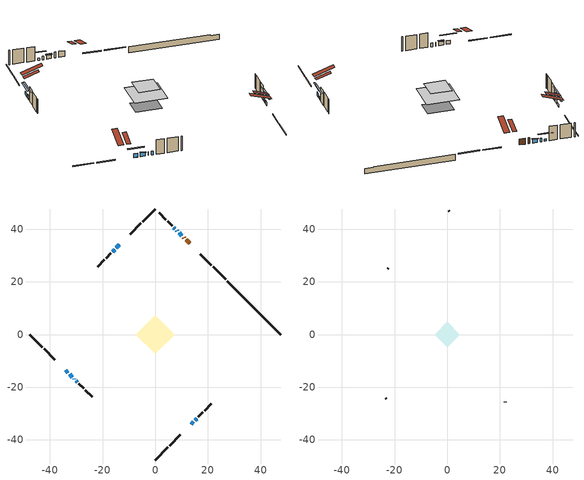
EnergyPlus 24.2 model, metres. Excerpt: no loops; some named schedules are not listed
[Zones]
conditioned space
 floor adiabatic (AdiabaticFloorConstruction): -7.4,0 0,7.4 7.4,0 0,-7.4 z2.74
 floor foundation (Slab1 construction): -5.07,0.87 -0.87,5.07 5.07,-0.87 0.87,-5.07 z-1.65
 wall outside (RimJoist1 construction): 0,-47.65 4.77,-42.88 / -47.65,0 -42.88,-4.77 / 0,47.65 -4.77,42.88 / 26.74,20.92 21.96,25.69 z0.3:0.6
 wall outside (RimJoist2 construction): 5.43,-42.22 9.58,-38.07 / -42.22,-5.43 -38.07,-9.58 / -5.43,42.22 -9.58,38.07 / 21.31,26.35 17.15,30.5 z0.3:0.6
 wall outside (AdiabaticWallConstruction 1): 13.07,34.58 11.73,35.92 / 11.07,36.58 10.78,36.87 z0.3:2.33
 wall outside (AdiabaticWallConstruction): 10.13,37.53 9.07,38.59 / -33.99,-13.67 -33.14,-14.51 / -32.48,-15.17 -31.42,-16.23 z0.3:1.54; 13.67,-33.99 14.51,-33.14 / -15.4,32.25 -16.23,31.42 z0.3:1.57; 15.17,-32.48 15.71,-31.94 z0.3:1.22; 8.41,39.24 8.13,39.52 / -30.77,-16.89 -30.72,-16.94 / -30.06,-17.59 -29.62,-18.04 z0.3:1.52; 7.48,40.17 7.06,40.59 z0.3:1.01; -13.67,33.99 -14.75,32.91 z0.3:1.27
 wall outside (Wall1 construction): 16.37,-31.29 18.12,-29.53 / -28.96,-18.69 -27.2,-20.45 / -16.88,30.77 -18.64,29.01 / 6.41,41.25 4.65,43 z0.3:5.18
 wall outside (Wall2 construction): 18.78,-28.88 21.32,-26.34 / -26.55,-21.11 -24.01,-23.64 / -19.3,28.36 -21.83,25.82 / 4,43.66 1.46,46.2 z0.3:5.18
 wall foundation (FoundationWall1 construction): 27.39,20.26,-1.65 27.39,20.26,0.3 45.63,2.03,0.3 45.63,2.03,0.01 47.65,0,0.01 47.65,0,-1.65
 window (WindowConstruction): 10.13,37.53 9.07,38.59 z0.3:1.54
 window (WindowConstruction 5): 13.67,-33.99 14.51,-33.14 z0.3:1.57
 window (WindowConstruction 6): 15.17,-32.48 15.71,-31.94 z0.3:1.21
 window (WindowConstruction 7): -33.99,-13.67 -33.14,-14.51 z0.3:1.54
 window (WindowConstruction 1): -32.48,-15.17 -31.42,-16.23 z0.3:1.54
 window (WindowConstruction 8): 8.41,39.24 8.13,39.52 z0.3:1.52
 window (WindowConstruction 9): -30.77,-16.89 -30.72,-16.94 z0.3:1.52
 window (WindowConstruction 10): -30.06,-17.59 -29.62,-18.04 z0.3:1.52
 window (WindowConstruction 2): 7.48,40.18 7.06,40.59 z0.3:1.01
 window (WindowConstruction 3): -13.67,33.99 -14.75,32.91 z0.3:1.27
 window (WindowConstruction 4): -15.4,32.25 -16.23,31.43 z0.3:1.57
 door (Door): 13.07,34.58 11.73,35.92 z0.3:2.33
 door (Door 1): 11.07,36.58 10.78,36.87 z0.3:2.33
 ceiling adiabatic (AdiabaticFloorConstruction): 0,-7.4 7.4,0 0,7.4 -7.4,0 z2.74
 roof outside (Roof2 construction): 13.01,-34.64,5.18 9.63,-31.26,6.77 8.74,-32.15,6.77 12.12,-35.53,5.18; -34.64,-13.01,5.18 -31.26,-9.63,6.77 -32.15,-8.74,6.77 -35.53,-12.12,5.18; -13.01,34.64,5.18 -9.63,31.26,6.77 -8.74,32.15,6.77 -12.12,35.53,5.18; 13.73,33.93,5.18 10.35,30.55,6.77 11.24,29.66,6.77 14.62,33.04,5.18
attic - vented
 floor to conditioned space (Floor1 construction Reversed): -4.77,0 0,4.77 4.77,0 0,-4.77 z5.18
 wall outside (Wall3 construction): 21.97,-25.68 22.12,-25.54 / -23.35,-24.3 -23.21,-24.44 / -22.49,25.16 -22.64,25.02 / 0.8,46.85 0.66,47 z0.3:5.18
 roof outside (Roof1 construction): 11.46,-36.19,5.18 6.82,-31.54,7.37 5.59,-32.77,7.37 10.24,-37.41,5.18; -36.19,-11.46,5.18 -31.54,-6.82,7.37 -32.77,-5.59,7.37 -37.41,-10.24,5.18; -11.46,36.19,5.18 -6.82,31.54,7.37 -5.59,32.77,7.37 -10.24,37.41,5.18; 15.27,32.38,5.18 10.63,27.73,7.37 11.85,26.51,7.37 16.5,31.16,5.18
shading: 8.92,38.73 10.27,37.38 10.56,37.67 9.22,39.02 z1.74; 15.97,-31.68 12.21,-35.44 12.5,-35.73 16.26,-31.97 z3.63; 17.65,-30.01 13.23,-34.42 13.52,-34.71 17.94,-30.3 z3.95; -31.68,-15.97 -35.44,-12.21 -35.73,-12.5 -31.97,-16.26 z3.6; -31.28,-16.37 -32.63,-15.03 -32.92,-15.32 -31.57,-16.66 z1.74; 5.61,42.05 8.93,38.72 9.23,39.01 5.9,42.34 z3.07; -16.2,31.45 -12.21,35.44 -12.5,35.73 -16.49,31.74 z3.33; -18.17,29.49 -13.46,34.19 -13.76,34.48 -18.46,29.78 z4.31
[Building]
Building 1: Terrain=Suburbs
[Site:Location]
Quebec Intl AP_QC: Latitude {deg}=46.8; Longitude {deg}=-71.38; Time Zone {hr}=-5; Elevation {m}=74; Keep Site Location Information=Yes
[Site:GroundTemperature:Shallow]
0.0108218, -2.24938, -2.43038, -1.3578, 2.94801, 7.23376, 10.9493, 13.303, 13.5029, 11.5886, 7.96783, 3.81355
[Site:WaterMainsTemperature]
Calculation Method=Schedule; Temperature Schedule=mains temperature schedule
[Material] Roughness=Rough; Thermal Absorptance=0.9
Name | Thickness {m} | Conductivity {W/m-K} | Density {kg/m3} | Specific Heat {J/kg-K} | Solar Absorptance | Visible Absorptance
asphalt or fiberglass shingles | 0.00635 | 0.162714 | 1121.4 | 1465.45 | 0.4 | 0.4
ceiling loosefill ins | 0.0846667 | 0.0480833 | 16.02 | 1046.75 | 0.7 | 0.7
ceiling stud and cavity | 0.1397 | 0.293839 | 65.682 | 1177.47 | 0.7 | 0.7
concrete 4.0 in. | 0.1016 | 1.803125 | 2242.8 | 837.4 | 0.7 | 0.7
concrete 8.0 in. | 0.2032 | 1.803125 | 2242.8 | 837.4 | 0.7 | 0.7
door material | 0.04445 | 0.188738 | 512.64 | 1214.23 | 0.7 | 0.7
door material 1 | 0.04445 | 0.20624 | 512.64 | 1214.23 | 0.7 | 0.7
floor covering | 0.0127 | 0.0433444 | 54.468 | 1339.84 | 0.6 | 0.6
floor rigid ins; wall rigid ins | 0.512978 | 0.029427 | 32.04 | 1214.23 | 0.7 | 0.7
floor stud and cavity | 0.1397 | 1.75129 | 37.0049 | 1207.88 | 0.7 | 0.7
furniture material conditioned space 1 | 0.1524 | 0.115458 | 640.8 | 1214.23 | 0.6 | 0.6
gypsum board | 0.0127 | 0.160291 | 801 | 837.4 | 0.6 | 0.6
osb sheathing 0.5 in. | 0.0127 | 0.115458 | 512.64 | 1214.23 | 0.7 | 0.7
osb sheathing 0.75 in. | 0.01905 | 0.115458 | 512.64 | 1214.23 | 0.7 | 0.7
osb sheathing 2.0 in. | 0.0508 | 0.115458 | 512.64 | 1214.23 | 0.7 | 0.7
rim joist rigid ins; roof rigid ins | 0.051816 | 0.029427 | 32.04 | 1214.23 | 0.7 | 0.7
rim joist stud and cavity | 0.0508 | 0.0293615 | 125.044 | 1163.47 | 0.6 | 0.6
rim joist stud and cavity 1 | 0.0508 | 0.0570632 | 125.044 | 1163.47 | 0.6 | 0.6
roof stud and cavity | 0.2032 | 1.09091 | 78.34581 | 1123.46 | 0.7 | 0.7
wall stud and cavity | 0.1397 | 0.0794177 | 139.0536 | 1170.24 | 0.7 | 0.7
wall stud and cavity 1 | 0.1397 | 0.0774788 | 139.0536 | 1170.24 | 0.7 | 0.7
wall stud and cavity 2 | 0.0889 | 6.1454 | 50.32683 | 1063.81 | 0.6 | 0.6
wall stud and cavity 3 | 0.0889 | 0.380278 | 52.3479 | 1209.89 | 0.7 | 0.7
wall stud and cavity 4 | 0.0889 | 0.391764 | 83.0341 | 1211.67 | 0.7 | 0.7
wood siding | 0.0254 | 0.102417 | 544.68 | 1172.36 | 0.4 | 0.4
wood siding 1 | 0.00254 | 0.102417 | 544.68 | 1172.36 | 0.4 | 0.4
wood siding 2; wood siding 3; wood siding 4 | 0.0254 | 0.102417 | 544.68 | 1172.36 | 0.7 | 0.7
[WindowMaterial:SimpleGlazingSystem]
Name | U-Factor {W/m2-K} | Solar Heat Gain Coefficient
WindowMaterial | 2.92474 | 0.62
WindowMaterial 1 | 3.00991 | 0.48
WindowMaterial 2 | 2.9395 | 0.6
WindowMaterial 3 | 2.93496 | 0.6
WindowMaterial 4 | 2.93382 | 0.6
WindowMaterial 5 | 2.97868 | 0.53
WindowMaterial 6 | 4.56171 | 0.5
WindowMaterial 7 | 3.8758 | 0.36
WindowMaterial 8 | 4.52707 | 0.54
[Construction]
AdiabaticFloorConstruction: floor stud and cavity, floor rigid ins, osb sheathing 0.75 in., floor covering
AdiabaticWallConstruction: wood siding 3, wall rigid ins, wall stud and cavity 3, gypsum board
AdiabaticWallConstruction 1: wood siding 4, wall rigid ins, wall stud and cavity 3, gypsum board
Door: door material
Door 1: door material 1
Floor1 construction Reversed: gypsum board, ceiling stud and cavity, ceiling loosefill ins
FoundationWall1 construction: concrete 8.0 in.
furniture construction conditioned space 1: furniture material conditioned space 1
PartitionWallConstruction: gypsum board, wall stud and cavity 4, gypsum board
RimJoist1 construction: wood siding 2, osb sheathing 2.0 in., rim joist stud and cavity
RimJoist2 construction: wood siding 2, rim joist rigid ins, osb sheathing 2.0 in., rim joist stud and cavity 1
Roof1 construction: asphalt or fiberglass shingles
Roof2 construction: asphalt or fiberglass shingles, roof rigid ins, osb sheathing 0.75 in., roof stud and cavity, gypsum board
Slab1 construction: concrete 4.0 in.
Wall1 construction: wood siding, osb sheathing 0.5 in., wall stud and cavity, gypsum board
Wall2 construction: wood siding, osb sheathing 0.5 in., wall stud and cavity 1, gypsum board
Wall3 construction: wood siding 1, wall stud and cavity 2
WindowConstruction; WindowConstruction 1: WindowMaterial
WindowConstruction 10: WindowMaterial 8
WindowConstruction 2: WindowMaterial 1
WindowConstruction 3: WindowMaterial 2
WindowConstruction 4; WindowConstruction 7: WindowMaterial 3
WindowConstruction 5: WindowMaterial 4
WindowConstruction 6: WindowMaterial 5
WindowConstruction 8: WindowMaterial 6
WindowConstruction 9: WindowMaterial 7
[Zone] Multiplier=1; Part of Total Floor Area=Yes
Name | Volume {m3}
attic - vented | 16.1865
conditioned space | 371.3
[Space]
Name | Zone | Volume {m3}
attic - vented 1 | attic - vented | 16.1865
conditioned space 1 | conditioned space | 371.3
[ZoneInfiltration:EffectiveLeakageArea]
infil attic - vented 1: Zone or Space=attic - vented 1; Schedule=Always On Discrete; Effective Air Leakage Area {cm2}=1680.74; Stack Coefficient=0.000491446; Wind Coefficient=1.49781e-05
[ZoneMixing]
whole house fan mix: Zone or Space=attic - vented; Schedule=Always On Continuous; Design Flow Rate Calculation Method=Flow/Zone; Design Flow Rate {m3/s}=0; Source Zone or Space=conditioned space
[SurfaceProperty:ExposedFoundationPerimeter]
Slab1: Exposed Perimeter Calculation Method=TotalExposedPerimeter; Total Exposed Perimeter {m}=28.652
[InternalMass] Zone or ZoneList=conditioned space; Space or SpaceList=conditioned space 1
Name | Construction | Surface Area {m2}
furniture mass conditioned space 1 | furniture construction conditioned space 1 | 63.6799
partition wall mass | PartitionWallConstruction | 159.2
[Lights]
interior lighting: Zone or ZoneList or Space or SpaceList=conditioned space 1; Schedule=interior lighting schedule; Design Level Calculation Method=LightingLevel; Lighting Level {W}=343.2; Return Air Fraction=0; Fraction Radiant=0.6; Fraction Visible=0.2; Fraction Replaceable=1
[People]
occupants: Zone or ZoneList or Space or SpaceList=conditioned space 1; Number of People Schedule=occupants schedule; Number of People Calculation Method=People; Number of People=3; Fraction Radiant=0.314171; Sensible Heat Fraction=0.56303; Activity Level Schedule=occupants activity schedule; Carbon Dioxide Generation Rate {m3/s-W}=0; Enable ASHRAE 55 Comfort Warnings=No; Mean Radiant Temperature Calculation Type=EnclosureAveraged
[ElectricEquipment] Zone or ZoneList or Space or SpaceList=conditioned space 1; Design Level Calculation Method=EquipmentLevel
Name | Schedule | Design Level {W} | Fraction Latent | Fraction Radiant | Fraction Lost
clothes dryer | clothes dryer schedule | 140.772 | 0.015 | 0.081 | 0.85
clothes washer | clothes washer schedule | 32.1985 | 0.03 | 0.162 | 0.7
cooking range | cooking range schedule | 215.147 | 0.08 | 0.432 | 0.2
dishwasher | dishwasher schedule | 66.8632 | 0.3 | 0.18 | 0.4
fridge | fridge schedule | 72.9452 | 0 | 0.6 | 0
mech vent bath fan 0 | mech vent bath fan 0 schedule | 50.2 | 0 | 0 | 1
mech vent house fan | mech vent house fan schedule | 0 | 0 | 0 | 1
mech vent house fan cfis | mech vent house fan cfis schedule | 0 | 0 | 0 | 0
mech vent range fan 0 | mech vent range fan 0 schedule | 57 | 0 | 0 | 1
misc plug loads | misc plug loads schedule | 494.7 | 0.045 | 0.513 | 0.1
whole house fan | Always On Discrete | 0 | 0 | 0 | 1
[OtherEquipment] Zone or ZoneList or Space or SpaceList=conditioned space 1; Design Level Calculation Method=EquipmentLevel
Name | Fuel Type | Schedule | Design Level {W} | Fraction Latent | Fraction Radiant | Fraction Lost
clothes dryer 1 | Electricity | clothes dryer schedule | 0 | 0.015 | 0.081 | 0.85
cooking range 1 | Electricity | cooking range schedule | 0 | 0.08 | 0.432 | 0.2
general water use latent | None | general water use schedule | 62.594 | 1 | 0 | 0
general water use sensible | None | general water use schedule | -61.6891 | 0 | 0.6 | 0
mech vent house fan latent load | None | Always On Discrete | 0 | 1 | 0 | 0
mech vent house fan sensible load | None | Always On Discrete | 0 | 0 | 0 | 0
water heater energy adjustment1 | Electricity | Always On Discrete | 0.01 | 0 | 0 | 1
[ZoneInfiltration:DesignFlowRate] Zone or ZoneList or Space or SpaceList=conditioned space 1; Schedule=Always On Discrete; Design Flow Rate Calculation Method=Flow/Zone; Design Flow Rate {m3/s}=0
infil flow; natural vent flow; whole house fan flow
[Foundation:Kiva]
Foundation Kiva 1: Initial Indoor Air Temperature {C}=18; Wall Height Above Grade {m}=0.299984; Wall Depth Below Slab {m}=0.2032
[Foundation:Kiva:Settings]
Soil Conductivity {W/m-K}=0.849921; Soil Density {kg/m3}=1842.3; Soil Specific Heat {J/kg-K}=418.7; Ground Solar Absorptivity=0.9; Ground Thermal Absorptivity=0.9; Ground Surface Roughness {m}=0.03; Far-Field Width {m}=40; Deep-Ground Boundary Condition=ZeroFlux; Deep-Ground Depth {m}=40; Minimum Cell Dimension {m}=0.2; Maximum Cell Growth Coefficient=3; Simulation Timestep=Timestep
[Exterior:Lights]
exterior lighting: Schedule=exterior lighting schedule; Design Level {W}=75.6
[Schedule:Constant]
Name | Hourly Value
Always On Continuous; mech vent house fan schedule; mech vent house fan cfis schedule; Always On Discrete | 1
occupants activity schedule | 117.228
fridge schedule | 0
[Schedule:Week:Daily]
interior lighting schedule Week Rule - Jan1-Jan27: interior lighting schedule day, interior lighting schedule day, interior lighting schedule day, interior lighting schedule day, interior lighting schedule day, interior lighting schedule day, interior lighting schedule day, interior lighting schedule default day, interior lighting schedule default day, interior lighting schedule default day, interior lighting schedule default day, interior lighting schedule default day
interior lighting schedule Week Rule - Jan28-Feb3: interior lighting schedule day, interior lighting schedule day, interior lighting schedule day, interior lighting schedule day, interior lighting schedule day 1, interior lighting schedule day 1, interior lighting schedule day 1, interior lighting schedule default day, interior lighting schedule default day, interior lighting schedule default day, interior lighting schedule default day, interior lighting schedule default day
interior lighting schedule Week Rule - Feb4-Feb24: interior lighting schedule day 1, interior lighting schedule day 1, interior lighting schedule day 1, interior lighting schedule day 1, interior lighting schedule day 1, interior lighting schedule day 1, interior lighting schedule day 1, interior lighting schedule default day, interior lighting schedule default day, interior lighting schedule default day, interior lighting schedule default day, interior lighting schedule default day
interior lighting schedule Week Rule - Feb25-Mar3: interior lighting schedule day 1, interior lighting schedule day 1, interior lighting schedule day 1, interior lighting schedule day 1, interior lighting schedule day 2, interior lighting schedule day 2, interior lighting schedule day 2, interior lighting schedule default day, interior lighting schedule default day, interior lighting schedule default day, interior lighting schedule default day, interior lighting schedule default day
interior lighting schedule Week Rule - Mar4-Mar31: interior lighting schedule day 2, interior lighting schedule day 2, interior lighting schedule day 2, interior lighting schedule day 2, interior lighting schedule day 2, interior lighting schedule day 2, interior lighting schedule day 2, interior lighting schedule default day, interior lighting schedule default day, interior lighting schedule default day, interior lighting schedule default day, interior lighting schedule default day
interior lighting schedule Week Rule - Apr1-Apr28: interior lighting schedule day 3, interior lighting schedule day 3, interior lighting schedule day 3, interior lighting schedule day 3, interior lighting schedule day 3, interior lighting schedule day 3, interior lighting schedule day 3, interior lighting schedule default day, interior lighting schedule default day, interior lighting schedule default day, interior lighting schedule default day, interior lighting schedule default day
interior lighting schedule Week Rule - Apr29-May5: interior lighting schedule day 3, interior lighting schedule day 3, interior lighting schedule day 4, interior lighting schedule day 4, interior lighting schedule day 4, interior lighting schedule day 4, interior lighting schedule day 4, interior lighting schedule default day, interior lighting schedule default day, interior lighting schedule default day, interior lighting schedule default day, interior lighting schedule default day
interior lighting schedule Week Rule - May6-May26: interior lighting schedule day 4, interior lighting schedule day 4, interior lighting schedule day 4, interior lighting schedule day 4, interior lighting schedule day 4, interior lighting schedule day 4, interior lighting schedule day 4, interior lighting schedule default day, interior lighting schedule default day, interior lighting schedule default day, interior lighting schedule default day, interior lighting schedule default day
interior lighting schedule Week Rule - May27-Jun2: interior lighting schedule day 4, interior lighting schedule day 4, interior lighting schedule day 4, interior lighting schedule day 4, interior lighting schedule day 4, interior lighting schedule day 5, interior lighting schedule day 5, interior lighting schedule default day, interior lighting schedule default day, interior lighting schedule default day, interior lighting schedule default day, interior lighting schedule default day
interior lighting schedule Week Rule - Jun3-Jun30: interior lighting schedule day 5, interior lighting schedule day 5, interior lighting schedule day 5, interior lighting schedule day 5, interior lighting schedule day 5, interior lighting schedule day 5, interior lighting schedule day 5, interior lighting schedule default day, interior lighting schedule default day, interior lighting schedule default day, interior lighting schedule default day, interior lighting schedule default day
interior lighting schedule Week Rule - Jul1-Jul28: interior lighting schedule day 6, interior lighting schedule day 6, interior lighting schedule day 6, interior lighting schedule day 6, interior lighting schedule day 6, interior lighting schedule day 6, interior lighting schedule day 6, interior lighting schedule default day, interior lighting schedule default day, interior lighting schedule default day, interior lighting schedule default day, interior lighting schedule default day
interior lighting schedule Week Rule - Jul29-Aug4: interior lighting schedule day 6, interior lighting schedule day 6, interior lighting schedule day 6, interior lighting schedule day 7, interior lighting schedule day 7, interior lighting schedule day 7, interior lighting schedule day 7, interior lighting schedule default day, interior lighting schedule default day, interior lighting schedule default day, interior lighting schedule default day, interior lighting schedule default day
interior lighting schedule Week Rule - Aug5-Aug25: interior lighting schedule day 7, interior lighting schedule day 7, interior lighting schedule day 7, interior lighting schedule day 7, interior lighting schedule day 7, interior lighting schedule day 7, interior lighting schedule day 7, interior lighting schedule default day, interior lighting schedule default day, interior lighting schedule default day, interior lighting schedule default day, interior lighting schedule default day
interior lighting schedule Week Rule - Aug26-Sep1: interior lighting schedule day 7, interior lighting schedule day 7, interior lighting schedule day 7, interior lighting schedule day 7, interior lighting schedule day 7, interior lighting schedule day 7, interior lighting schedule day 8, interior lighting schedule default day, interior lighting schedule default day, interior lighting schedule default day, interior lighting schedule default day, interior lighting schedule default day
interior lighting schedule Week Rule - Sep2-Sep29: interior lighting schedule day 8, interior lighting schedule day 8, interior lighting schedule day 8, interior lighting schedule day 8, interior lighting schedule day 8, interior lighting schedule day 8, interior lighting schedule day 8, interior lighting schedule default day, interior lighting schedule default day, interior lighting schedule default day, interior lighting schedule default day, interior lighting schedule default day
interior lighting schedule Week Rule - Sep30-Oct6: interior lighting schedule day 8, interior lighting schedule day 9, interior lighting schedule day 9, interior lighting schedule day 9, interior lighting schedule day 9, interior lighting schedule day 9, interior lighting schedule day 9, interior lighting schedule default day, interior lighting schedule default day, interior lighting schedule default day, interior lighting schedule default day, interior lighting schedule default day
interior lighting schedule Week Rule - Oct7-Oct27: interior lighting schedule day 9, interior lighting schedule day 9, interior lighting schedule day 9, interior lighting schedule day 9, interior lighting schedule day 9, interior lighting schedule day 9, interior lighting schedule day 9, interior lighting schedule default day, interior lighting schedule default day, interior lighting schedule default day, interior lighting schedule default day, interior lighting schedule default day
interior lighting schedule Week Rule - Oct28-Nov3: interior lighting schedule day 9, interior lighting schedule day 9, interior lighting schedule day 9, interior lighting schedule day 9, interior lighting schedule day 10, interior lighting schedule day 10, interior lighting schedule day 10, interior lighting schedule default day, interior lighting schedule default day, interior lighting schedule default day, interior lighting schedule default day, interior lighting schedule default day
interior lighting schedule Week Rule - Nov4-Nov24: interior lighting schedule day 10, interior lighting schedule day 10, interior lighting schedule day 10, interior lighting schedule day 10, interior lighting schedule day 10, interior lighting schedule day 10, interior lighting schedule day 10, interior lighting schedule default day, interior lighting schedule default day, interior lighting schedule default day, interior lighting schedule default day, interior lighting schedule default day
interior lighting schedule Week Rule - Nov25-Dec1: interior lighting schedule day 10, interior lighting schedule day 10, interior lighting schedule day 10, interior lighting schedule day 10, interior lighting schedule day 10, interior lighting schedule day 10, interior lighting schedule day 11, interior lighting schedule default day, interior lighting schedule default day, interior lighting schedule default day, interior lighting schedule default day, interior lighting schedule default day
interior lighting schedule Week Rule - Dec2-Dec31: interior lighting schedule day 11, interior lighting schedule day 11, interior lighting schedule day 11, interior lighting schedule day 11, interior lighting schedule day 11, interior lighting schedule day 11, interior lighting schedule day 11, interior lighting schedule default day, interior lighting schedule default day, interior lighting schedule default day, interior lighting schedule default day, interior lighting schedule default day
occupants schedule Week Rule - Jan1-Dec31: occupants schedule day, occupants schedule day, occupants schedule day, occupants schedule day, occupants schedule day, occupants schedule day, occupants schedule day, occupants schedule default day, occupants schedule default day, occupants schedule default day, occupants schedule default day, occupants schedule default day
clothes dryer schedule Week Rule - Jan1-Dec31: clothes dryer schedule day, clothes dryer schedule day, clothes dryer schedule day, clothes dryer schedule day, clothes dryer schedule day, clothes dryer schedule day, clothes dryer schedule day, clothes dryer schedule default day, clothes dryer schedule default day, clothes dryer schedule default day, clothes dryer schedule default day, clothes dryer schedule default day
clothes washer schedule Week Rule - Jan1-Dec31: clothes washer schedule day, clothes washer schedule day, clothes washer schedule day, clothes washer schedule day, clothes washer schedule day, clothes washer schedule day, clothes washer schedule day, clothes washer schedule default day, clothes washer schedule default day, clothes washer schedule default day, clothes washer schedule default day, clothes washer schedule default day
cooking range schedule Week Rule - Jan1-Dec31: cooking range schedule day, cooking range schedule day, cooking range schedule day, cooking range schedule day, cooking range schedule day, cooking range schedule day, cooking range schedule day, cooking range schedule default day, cooking range schedule default day, cooking range schedule default day, cooking range schedule default day, cooking range schedule default day
dishwasher schedule Week Rule - Jan1-Dec31: dishwasher schedule day, dishwasher schedule day, dishwasher schedule day, dishwasher schedule day, dishwasher schedule day, dishwasher schedule day, dishwasher schedule day, dishwasher schedule default day, dishwasher schedule default day, dishwasher schedule default day, dishwasher schedule default day, dishwasher schedule default day
mech vent bath fan 0 schedule Week Rule - Jan1-Dec31: mech vent bath fan 0 schedule day, mech vent bath fan 0 schedule day, mech vent bath fan 0 schedule day, mech vent bath fan 0 schedule day, mech vent bath fan 0 schedule day, mech vent bath fan 0 schedule day, mech vent bath fan 0 schedule day, mech vent bath fan 0 schedule default day, mech vent bath fan 0 schedule default day, mech vent bath fan 0 schedule default day, mech vent bath fan 0 schedule default day, mech vent bath fan 0 schedule default day
mech vent range fan 0 schedule Week Rule - Jan1-Dec31: mech vent range fan 0 schedule day, mech vent range fan 0 schedule day, mech vent range fan 0 schedule day, mech vent range fan 0 schedule day, mech vent range fan 0 schedule day, mech vent range fan 0 schedule day, mech vent range fan 0 schedule day, mech vent range fan 0 schedule default day, mech vent range fan 0 schedule default day, mech vent range fan 0 schedule default day, mech vent range fan 0 schedule default day, mech vent range fan 0 schedule default day
misc plug loads schedule Week Rule - Jan1-Dec31: misc plug loads schedule day, misc plug loads schedule day, misc plug loads schedule day, misc plug loads schedule day, misc plug loads schedule day, misc plug loads schedule day, misc plug loads schedule day, misc plug loads schedule default day, misc plug loads schedule default day, misc plug loads schedule default day, misc plug loads schedule default day, misc plug loads schedule default day
general water use schedule Week Rule - Jan1-Dec31: general water use schedule day, general water use schedule day, general water use schedule day, general water use schedule day, general water use schedule day, general water use schedule day, general water use schedule day, general water use schedule default day, general water use schedule default day, general water use schedule default day, general water use schedule default day, general water use schedule default day
exterior lighting schedule Week Rule - Jan1-Jan27: exterior lighting schedule day, exterior lighting schedule day, exterior lighting schedule day, exterior lighting schedule day, exterior lighting schedule day, exterior lighting schedule day, exterior lighting schedule day, exterior lighting schedule default day, exterior lighting schedule default day, exterior lighting schedule default day, exterior lighting schedule default day, exterior lighting schedule default day
exterior lighting schedule Week Rule - Jan28-Feb3: exterior lighting schedule day, exterior lighting schedule day, exterior lighting schedule day, exterior lighting schedule day, exterior lighting schedule day 1, exterior lighting schedule day 1, exterior lighting schedule day 1, exterior lighting schedule default day, exterior lighting schedule default day, exterior lighting schedule default day, exterior lighting schedule default day, exterior lighting schedule default day
exterior lighting schedule Week Rule - Feb4-Feb24: exterior lighting schedule day 1, exterior lighting schedule day 1, exterior lighting schedule day 1, exterior lighting schedule day 1, exterior lighting schedule day 1, exterior lighting schedule day 1, exterior lighting schedule day 1, exterior lighting schedule default day, exterior lighting schedule default day, exterior lighting schedule default day, exterior lighting schedule default day, exterior lighting schedule default day
exterior lighting schedule Week Rule - Feb25-Mar3: exterior lighting schedule day 1, exterior lighting schedule day 1, exterior lighting schedule day 1, exterior lighting schedule day 1, exterior lighting schedule day 2, exterior lighting schedule day 2, exterior lighting schedule day 2, exterior lighting schedule default day, exterior lighting schedule default day, exterior lighting schedule default day, exterior lighting schedule default day, exterior lighting schedule default day
exterior lighting schedule Week Rule - Mar4-Mar31: exterior lighting schedule day 2, exterior lighting schedule day 2, exterior lighting schedule day 2, exterior lighting schedule day 2, exterior lighting schedule day 2, exterior lighting schedule day 2, exterior lighting schedule day 2, exterior lighting schedule default day, exterior lighting schedule default day, exterior lighting schedule default day, exterior lighting schedule default day, exterior lighting schedule default day
exterior lighting schedule Week Rule - Apr1-Apr28: exterior lighting schedule day 3, exterior lighting schedule day 3, exterior lighting schedule day 3, exterior lighting schedule day 3, exterior lighting schedule day 3, exterior lighting schedule day 3, exterior lighting schedule day 3, exterior lighting schedule default day, exterior lighting schedule default day, exterior lighting schedule default day, exterior lighting schedule default day, exterior lighting schedule default day
exterior lighting schedule Week Rule - Apr29-May5: exterior lighting schedule day 3, exterior lighting schedule day 3, exterior lighting schedule day 4, exterior lighting schedule day 4, exterior lighting schedule day 4, exterior lighting schedule day 4, exterior lighting schedule day 4, exterior lighting schedule default day, exterior lighting schedule default day, exterior lighting schedule default day, exterior lighting schedule default day, exterior lighting schedule default day
exterior lighting schedule Week Rule - May6-May26: exterior lighting schedule day 4, exterior lighting schedule day 4, exterior lighting schedule day 4, exterior lighting schedule day 4, exterior lighting schedule day 4, exterior lighting schedule day 4, exterior lighting schedule day 4, exterior lighting schedule default day, exterior lighting schedule default day, exterior lighting schedule default day, exterior lighting schedule default day, exterior lighting schedule default day
exterior lighting schedule Week Rule - May27-Jun2: exterior lighting schedule day 4, exterior lighting schedule day 4, exterior lighting schedule day 4, exterior lighting schedule day 4, exterior lighting schedule day 4, exterior lighting schedule day 5, exterior lighting schedule day 5, exterior lighting schedule default day, exterior lighting schedule default day, exterior lighting schedule default day, exterior lighting schedule default day, exterior lighting schedule default day
exterior lighting schedule Week Rule - Jun3-Jun30: exterior lighting schedule day 5, exterior lighting schedule day 5, exterior lighting schedule day 5, exterior lighting schedule day 5, exterior lighting schedule day 5, exterior lighting schedule day 5, exterior lighting schedule day 5, exterior lighting schedule default day, exterior lighting schedule default day, exterior lighting schedule default day, exterior lighting schedule default day, exterior lighting schedule default day
exterior lighting schedule Week Rule - Jul1-Jul28: exterior lighting schedule day 6, exterior lighting schedule day 6, exterior lighting schedule day 6, exterior lighting schedule day 6, exterior lighting schedule day 6, exterior lighting schedule day 6, exterior lighting schedule day 6, exterior lighting schedule default day, exterior lighting schedule default day, exterior lighting schedule default day, exterior lighting schedule default day, exterior lighting schedule default day
exterior lighting schedule Week Rule - Jul29-Aug4: exterior lighting schedule day 6, exterior lighting schedule day 6, exterior lighting schedule day 6, exterior lighting schedule day 7, exterior lighting schedule day 7, exterior lighting schedule day 7, exterior lighting schedule day 7, exterior lighting schedule default day, exterior lighting schedule default day, exterior lighting schedule default day, exterior lighting schedule default day, exterior lighting schedule default day
exterior lighting schedule Week Rule - Aug5-Aug25: exterior lighting schedule day 7, exterior lighting schedule day 7, exterior lighting schedule day 7, exterior lighting schedule day 7, exterior lighting schedule day 7, exterior lighting schedule day 7, exterior lighting schedule day 7, exterior lighting schedule default day, exterior lighting schedule default day, exterior lighting schedule default day, exterior lighting schedule default day, exterior lighting schedule default day
exterior lighting schedule Week Rule - Aug26-Sep1: exterior lighting schedule day 7, exterior lighting schedule day 7, exterior lighting schedule day 7, exterior lighting schedule day 7, exterior lighting schedule day 7, exterior lighting schedule day 7, exterior lighting schedule day 8, exterior lighting schedule default day, exterior lighting schedule default day, exterior lighting schedule default day, exterior lighting schedule default day, exterior lighting schedule default day
exterior lighting schedule Week Rule - Sep2-Sep29: exterior lighting schedule day 8, exterior lighting schedule day 8, exterior lighting schedule day 8, exterior lighting schedule day 8, exterior lighting schedule day 8, exterior lighting schedule day 8, exterior lighting schedule day 8, exterior lighting schedule default day, exterior lighting schedule default day, exterior lighting schedule default day, exterior lighting schedule default day, exterior lighting schedule default day
exterior lighting schedule Week Rule - Sep30-Oct6: exterior lighting schedule day 8, exterior lighting schedule day 9, exterior lighting schedule day 9, exterior lighting schedule day 9, exterior lighting schedule day 9, exterior lighting schedule day 9, exterior lighting schedule day 9, exterior lighting schedule default day, exterior lighting schedule default day, exterior lighting schedule default day, exterior lighting schedule default day, exterior lighting schedule default day
exterior lighting schedule Week Rule - Oct7-Oct27: exterior lighting schedule day 9, exterior lighting schedule day 9, exterior lighting schedule day 9, exterior lighting schedule day 9, exterior lighting schedule day 9, exterior lighting schedule day 9, exterior lighting schedule day 9, exterior lighting schedule default day, exterior lighting schedule default day, exterior lighting schedule default day, exterior lighting schedule default day, exterior lighting schedule default day
exterior lighting schedule Week Rule - Oct28-Nov3: exterior lighting schedule day 9, exterior lighting schedule day 9, exterior lighting schedule day 9, exterior lighting schedule day 9, exterior lighting schedule day 10, exterior lighting schedule day 10, exterior lighting schedule day 10, exterior lighting schedule default day, exterior lighting schedule default day, exterior lighting schedule default day, exterior lighting schedule default day, exterior lighting schedule default day
[Schedule:Year]
interior lighting schedule: interior lighting schedule Week Rule - Jan1-Jan27, 1, 1, 1, 27, interior lighting schedule Week Rule - Jan28-Feb3, 1, 28, 2, 3, interior lighting schedule Week Rule - Feb4-Feb24, 2, 4, 2, 24, interior lighting schedule Week Rule - Feb25-Mar3, 2, 25, 3, 3, interior lighting schedule Week Rule - Mar4-Mar31, 3, 4, 3, 31, interior lighting schedule Week Rule - Apr1-Apr28, 4, 1, 4, 28, interior lighting schedule Week Rule - Apr29-May5, 4, 29, 5, 5, interior lighting schedule Week Rule - May6-May26, 5, 6, 5, 26, interior lighting schedule Week Rule - May27-Jun2, 5, 27, 6, 2, interior lighting schedule Week Rule - Jun3-Jun30, 6, 3, 6, 30, interior lighting schedule Week Rule - Jul1-Jul28, 7, 1, 7, 28, interior lighting schedule Week Rule - Jul29-Aug4, 7, 29, 8, 4, interior lighting schedule Week Rule - Aug5-Aug25, 8, 5, 8, 25, interior lighting schedule Week Rule - Aug26-Sep1, 8, 26, 9, 1, interior lighting schedule Week Rule - Sep2-Sep29, 9, 2, 9, 29, interior lighting schedule Week Rule - Sep30-Oct6, 9, 30, 10, 6, interior lighting schedule Week Rule - Oct7-Oct27, 10, 7, 10, 27, interior lighting schedule Week Rule - Oct28-Nov3, 10, 28, 11, 3, interior lighting schedule Week Rule - Nov4-Nov24, 11, 4, 11, 24, interior lighting schedule Week Rule - Nov25-Dec1, 11, 25, 12, 1, interior lighting schedule Week Rule - Dec2-Dec31, 12, 2, 12, 31
occupants schedule: occupants schedule Week Rule - Jan1-Dec31, 1, 1, 12, 31
clothes dryer schedule: clothes dryer schedule Week Rule - Jan1-Dec31, 1, 1, 12, 31
clothes washer schedule: clothes washer schedule Week Rule - Jan1-Dec31, 1, 1, 12, 31
cooking range schedule: cooking range schedule Week Rule - Jan1-Dec31, 1, 1, 12, 31
dishwasher schedule: dishwasher schedule Week Rule - Jan1-Dec31, 1, 1, 12, 31
mech vent bath fan 0 schedule: mech vent bath fan 0 schedule Week Rule - Jan1-Dec31, 1, 1, 12, 31
mech vent range fan 0 schedule: mech vent range fan 0 schedule Week Rule - Jan1-Dec31, 1, 1, 12, 31
misc plug loads schedule: misc plug loads schedule Week Rule - Jan1-Dec31, 1, 1, 12, 31
general water use schedule: general water use schedule Week Rule - Jan1-Dec31, 1, 1, 12, 31
exterior lighting schedule: exterior lighting schedule Week Rule - Jan1-Jan27, 1, 1, 1, 27, exterior lighting schedule Week Rule - Jan28-Feb3, 1, 28, 2, 3, exterior lighting schedule Week Rule - Feb4-Feb24, 2, 4, 2, 24, exterior lighting schedule Week Rule - Feb25-Mar3, 2, 25, 3, 3, exterior lighting schedule Week Rule - Mar4-Mar31, 3, 4, 3, 31, exterior lighting schedule Week Rule - Apr1-Apr28, 4, 1, 4, 28, exterior lighting schedule Week Rule - Apr29-May5, 4, 29, 5, 5, exterior lighting schedule Week Rule - May6-May26, 5, 6, 5, 26, exterior lighting schedule Week Rule - May27-Jun2, 5, 27, 6, 2, exterior lighting schedule Week Rule - Jun3-Jun30, 6, 3, 6, 30, exterior lighting schedule Week Rule - Jul1-Jul28, 7, 1, 7, 28, exterior lighting schedule Week Rule - Jul29-Aug4, 7, 29, 8, 4, exterior lighting schedule Week Rule - Aug5-Aug25, 8, 5, 8, 25, exterior lighting schedule Week Rule - Aug26-Sep1, 8, 26, 9, 1, exterior lighting schedule Week Rule - Sep2-Sep29, 9, 2, 9, 29, exterior lighting schedule Week Rule - Sep30-Oct6, 9, 30, 10, 6, exterior lighting schedule Week Rule - Oct7-Oct27, 10, 7, 10, 27, exterior lighting schedule Week Rule - Oct28-Nov3, 10, 28, 11, 3, exterior lighting schedule Week Rule - Nov4-Nov24, 11, 4, 11, 24, exterior lighting schedule Week Rule - Nov25-Dec1, 11, 25, 12, 1, exterior lighting schedule Week Rule - Dec2-Dec31, 12, 2, 12, 31
[Schedule:Compact]
mains temperature schedule: Through: 01/01, For: AllDays, Until: 24:00, 5.175, Through: 01/02, For: AllDays, Until: 24:00, 5.10167, Through: 01/03, For: AllDays, Until: 24:00, 5.02889, Through: 01/04, For: AllDays, Until: 24:00, 4.95778, Through: 01/05, For: AllDays, Until: 24:00, 4.88778, Through: 01/06, For: AllDays, Until: 24:00, 4.81833, Through: 01/07, For: AllDays, Until: 24:00, 4.75056, Through: 01/08, For: AllDays, Until: 24:00, 4.68389, Through: 01/09, For: AllDays, Until: 24:00, 4.61833, Through: 01/10, For: AllDays, Until: 24:00, 4.55389, Through: 01/11, For: AllDays, Until: 24:00, 4.49056, Through: 01/12, For: AllDays, Until: 24:00, 4.42889, Through: 01/13, For: AllDays, Until: 24:00, 4.36778, Through: 01/14, For: AllDays, Until: 24:00, 4.30889, Through: 01/15, For: AllDays, Until: 24:00, 4.25056, Through: 01/16, For: AllDays, Until: 24:00, 4.19389, Through: 01/17, For: AllDays, Until: 24:00, 4.13833, Through: 01/18, For: AllDays, Until: 24:00, 4.08444, Through: 01/19, For: AllDays, Until: 24:00, 4.03167, Through: 01/20, For: AllDays, Until: 24:00, 3.98056, Through: 01/21, For: AllDays, Until: 24:00, 3.93056, Through: 01/22, For: AllDays, Until: 24:00, 3.88222, Through: 01/23, For: AllDays, Until: 24:00, 3.835, Through: 01/24, For: AllDays, Until: 24:00, 3.78944, Through: 01/25, For: AllDays, Until: 24:00, 3.74556, Through: 01/26, For: AllDays, Until: 24:00, 3.70278, Through: 01/27, For: AllDays, Until: 24:00, 3.66167, Through: 01/28, For: AllDays, Until: 24:00, 3.62167, Through: 01/29, For: AllDays, Until: 24:00, 3.58389, Through: 01/30, For: AllDays, Until: 24:00, 3.54722, Through: 01/31, For: AllDays, Until: 24:00, 3.51167, Through: 02/01, For: AllDays, Until: 24:00, 3.47833, Through: 02/02, For: AllDays, Until: 24:00, 3.44611, Through: 02/03, For: AllDays, Until: 24:00, 3.41556, Through: 02/04, For: AllDays, Until: 24:00, 3.38667, Through: 02/05, For: AllDays, Until: 24:00, 3.35944, Through: 02/06, For: AllDays, Until: 24:00, 3.33389, Through: 02/07, For: AllDays, Until: 24:00, 3.30944, Through: 02/08, For: AllDays, Until: 24:00, 3.28667, Through: 02/09, For: AllDays, Until: 24:00, 3.26611, Through: 02/10, For: AllDays, Until: 24:00, 3.24667, Through: 02/11, For: AllDays, Until: 24:00, 3.22889, Through: 02/12, For: AllDays, Until: 24:00, 3.21278, Through: 02/13, For: AllDays, Until: 24:00, 3.19833, Through: 02/14, For: AllDays, Until: 24:00, 3.18556, Through: 02/15, For: AllDays, Until: 24:00, 3.17389, Through: 02/16, For: AllDays, Until: 24:00, 3.16444, Through: 02/17, For: AllDays, Until: 24:00, 3.15667, Through: 02/18, For: AllDays, Until: 24:00, 3.15056, Through: 02/19, For: AllDays, Until: 24:00, 3.14556, Through: 02/20, For: AllDays, Until: 24:00, 3.14278, Through: 02/21, For: AllDays, Until: 24:00, 3.14111, Through: 02/22, For: AllDays, Until: 24:00, 3.14167, Through: 02/23, For: AllDays, Until: 24:00, 3.14333, Through: 02/24, For: AllDays, Until: 24:00, 3.14722, Through: 02/25, For: AllDays, Until: 24:00, 3.15222, Through: 02/26, For: AllDays, Until: 24:00, 3.15944, Through: 02/27, For: AllDays, Until: 24:00, 3.16778, Through: 02/28, For: AllDays, Until: 24:00, 3.17778, Through: 03/01, For: AllDays, Until: 24:00, 3.18944, Through: 03/02, For: AllDays, Until: 24:00, 3.20333, Through: 03/03, For: AllDays, Until: 24:00, 3.21833, Through: 03/04, For: AllDays, Until: 24:00, 3.235, Through: 03/05, For: AllDays, Until: 24:00, 3.25333, Through: 03/06, For: AllDays, Until: 24:00, 3.27333, Through: 03/07, For: AllDays, Until: 24:00, 3.29444, Through: 03/08, For: AllDays, Until: 24:00, 3.31778, Through: 03/09, For: AllDays, Until: 24:00, 3.34222, Through: 03/10, For: AllDays, Until: 24:00, 3.36889, Through: 03/11, For: AllDays, Until: 24:00, 3.39667, Through: 03/12, For: AllDays, Until: 24:00, 3.42611, Through: 03/13, For: AllDays, Until: 24:00, 3.45722, Through: 03/14, For: AllDays, Until: 24:00, 3.49, Through: 03/15, For: AllDays, Until: 24:00, 3.52389, Through: 03/16, For: AllDays, Until: 24:00, 3.55944, Through: 03/17, For: AllDays, Until: 24:00, 3.59667, Through: 03/18, For: AllDays, Until: 24:00, 3.63556, Through: 03/19, For: AllDays, Until: 24:00, 3.67556, Through: 03/20, For: AllDays, Until: 24:00, 3.71722, Through: 03/21, For: AllDays, Until: 24:00, 3.76056, Through: 03/22, For: AllDays, Until: 24:00, 3.80556, Through: 03/23, For: AllDays, Until: 24:00, 3.85111, Through: 03/24, For: AllDays, Until: 24:00, 3.89889, Through: 03/25, For: AllDays, Until: 24:00, 3.94778, Through: 03/26, For: AllDays, Until: 24:00, 3.99833, Through: 03/27, For: AllDays, Until: 24:00, 4.05, Through: 03/28, For: AllDays, Until: 24:00, 4.10333, Through: 03/29, For: AllDays, Until: 24:00, 4.15778, Through: 03/30, For: AllDays, Until: 24:00, 4.21333, Through: 03/31, For: AllDays, Until: 24:00, 4.27056, Through: 04/01, For: AllDays, Until: 24:00, 4.32944, Through: 04/02, For: AllDays, Until: 24:00, 4.38889, Through: 04/03, For: AllDays, Until: 24:00, 4.45, Through: 04/04, For: AllDays, Until: 24:00, 4.51222, Through: 04/05, For: AllDays, Until: 24:00, 4.57611, Through: 04/06, For: AllDays, Until: 24:00, 4.64056, Through: 04/07, For: AllDays, Until: 24:00, 4.70667, Through: 04/08, For: AllDays, Until: 24:00, 4.77389, Through: 04/09, For: AllDays, Until: 24:00, 4.84222, Through: 04/10, For: AllDays, Until: 24:00, 4.91167, Through: 04/11, For: AllDays, Until: 24:00, 4.98278, Through: 04/12, For: AllDays, Until: 24:00, 5.05444, Through: 04/13, For: AllDays, Until: 24:00, 5.12722, Through: 04/14, For: AllDays, Until: 24:00, 5.20111, Through: 04/15, For: AllDays, Until: 24:00, 5.27611, Through: 04/16, For: AllDays, Until: 24:00, 5.35167, Through: 04/17, For: AllDays, Until: 24:00, 5.42889, Through: 04/18, For: AllDays, Until: 24:00, 5.50667, Through: 04/19, For: AllDays, Until: 24:00, 5.58556, Through: 04/20, For: AllDays, Until: 24:00, 5.665, Through: 04/21, For: AllDays, Until: 24:00, 5.74611, Through: 04/22, For: AllDays, Until: 24:00, 5.82722, Through: 04/23, For: AllDays, Until: 24:00, 5.91, Through: 04/24, For: AllDays, Until: 24:00, 5.99278, Through: 04/25, For: AllDays, Until: 24:00, 6.07722, Through: 04/26, For: AllDays, Until: 24:00, 6.16167, Through: 04/27, For: AllDays, Until: 24:00, 6.24722, Through: 04/28, For: AllDays, Until: 24:00, 6.33389, Through: 04/29, For: AllDays, Until: 24:00, 6.42056, Through: 04/30, For: AllDays, Until: 24:00, 6.50833, Through: 05/01, For: AllDays, Until: 24:00, 6.59667, Through: 05/02, For: AllDays, Until: 24:00, 6.68556, Through: 05/03, For: AllDays, Until: 24:00, 6.775, Through: 05/04, For: AllDays, Until: 24:00, 6.86556, Through: 05/05, For: AllDays, Until: 24:00, 6.95611, Through: 05/06, For: AllDays, Until: 24:00, 7.04722, Through: 05/07, For: AllDays, Until: 24:00, 7.13889, Through: 05/08, For: AllDays, Until: 24:00, 7.23111, Through: 05/09, For: AllDays, Until: 24:00, 7.32333, Through: 05/10, For: AllDays, Until: 24:00, 7.41667, Through: 05/11, For: AllDays, Until: 24:00, 7.51, Through: 05/12, For: AllDays, Until: 24:00, 7.60389, Through: 05/13, For: AllDays, Until: 24:00, 7.69778, Through: 05/14, For: AllDays, Until: 24:00, 7.79222, Through: 05/15, For: AllDays, Until: 24:00, 7.88667, Through: 05/16, For: AllDays, Until: 24:00, 7.98167, Through: 05/17, For: AllDays, Until: 24:00, 8.07667, Through: 05/18, For: AllDays, Until: 24:00, 8.17167, Through: 05/19, For: AllDays, Until: 24:00, 8.26722, Through: 05/20, For: AllDays, Until: 24:00, 8.36278, Through: 05/21, For: AllDays, Until: 24:00, 8.45833, Through: 05/22, For: AllDays, Until: 24:00, 8.55444, Through: 05/23, For: AllDays, Until: 24:00, 8.65, Through: 05/24, For: AllDays, Until: 24:00, 8.74611, Through: 05/25, For: AllDays, Until: 24:00, 8.84167, Through: 05/26, For: AllDays, Until: 24:00, 8.93722, Through: 05/27, For: AllDays, Until: 24:00, 9.03333, Through: 05/28, For: AllDays, Until: 24:00, 9.12889, Through: 05/29, For: AllDays, Until: 24:00, 9.22389, Through: 05/30, For: AllDays, Until: 24:00, 9.31944, Through: 05/31, For: AllDays, Until: 24:00, 9.41444, Through: 06/01, For: AllDays, Until: 24:00, 9.50944, Through: 06/02, For: AllDays, Until: 24:00, 9.60389, Through: 06/03, For: AllDays, Until: 24:00, 9.69833, Through: 06/04, For: AllDays, Until: 24:00, 9.79278, Through: 06/05, For: AllDays, Until: 24:00, 9.88667, Through: 06/06, For: AllDays, Until: 24:00, 9.98, Through: 06/07, For: AllDays, Until: 24:00, 10.0728, Through: 06/08, For: AllDays, Until: 24:00, 10.1656, Through: 06/09, For: AllDays, Until: 24:00, 10.2578, Through: 06/10, For: AllDays, Until: 24:00, 10.3494, Through: 06/11, For: AllDays, Until: 24:00, 10.4411, Through: 06/12, For: AllDays, Until: 24:00, 10.5317, Through: 06/13, For: AllDays, Until: 24:00, 10.6222, Through: 06/14, For: AllDays, Until: 24:00, 10.7117, Through: 06/15, For: AllDays, Until: 24:00, 10.8006, Through: 06/16, For: AllDays, Until: 24:00, 10.8889, Through: 06/17, For: AllDays, Until: 24:00, 10.9772, Through: 06/18, For: AllDays, Until: 24:00, 11.0639, Through: 06/19, For: AllDays, Until: 24:00, 11.1506, Through: 06/20, For: AllDays, Until: 24:00, 11.2361, Through: 06/21, For: AllDays, Until: 24:00, 11.3211, Through: 06/22, For: AllDays, Until: 24:00, 11.4056, Through: 06/23, For: AllDays, Until: 24:00, 11.4889, Through: 06/24, For: AllDays, Until: 24:00, 11.5711, Through: 06/25, For: AllDays, Until: 24:00, 11.6533, Through: 06/26, For: AllDays, Until: 24:00, 11.7339, Through: 06/27, For: AllDays, Until: 24:00, 11.8139, Through: 06/28, For: AllDays, Until: 24:00, 11.8928, Through: 06/29, For: AllDays, Until: 24:00, 11.9711, Through: 06/30, For: AllDays, Until: 24:00, 12.0483, Through: 07/01, For: AllDays, Until: 24:00, 12.1244, Through: 07/02, For: AllDays, Until: 24:00, 12.1994, Through: 07/03, For: AllDays, Until: 24:00, 12.2733, Through: 07/04, For: AllDays, Until: 24:00, 12.3467, Through: 07/05, For: AllDays, Until: 24:00, 12.4183, Through: 07/06, For: AllDays, Until: 24:00, 12.4894, Through: 07/07, For: AllDays, Until: 24:00, 12.5589, Through: 07/08, For: AllDays, Until: 24:00, 12.6278, Through: 07/09, For: AllDays, Until: 24:00, 12.695, Through: 07/10, For: AllDays, Until: 24:00, 12.7617, Through: 07/11, For: AllDays, Until: 24:00, 12.8267, Through: 07/12, For: AllDays, Until: 24:00, 12.8906, Through: 07/13, For: AllDays, Until: 24:00, 12.9528, Through: 07/14, For: AllDays, Until: 24:00, 13.0144, Through: 07/15, For: AllDays, Until: 24:00, 13.0744, Through: 07/16, For: AllDays, Until: 24:00, 13.1333, Through: 07/17, For: AllDays, Until: 24:00, 13.1906, Through: 07/18, For: AllDays, Until: 24:00, 13.2467, Through: 07/19, For: AllDays, Until: 24:00, 13.3017, Through: 07/20, For: AllDays, Until: 24:00, 13.355, Through: 07/21, For: AllDays, Until: 24:00, 13.4072, Through: 07/22, For: AllDays, Until: 24:00, 13.4578, Through: 07/23, For: AllDays, Until: 24:00, 13.5067, Through: 07/24, For: AllDays, Until: 24:00, 13.5544, Through: 07/25, For: AllDays, Until: 24:00, 13.6011, Through: 07/26, For: AllDays, Until: 24:00, 13.6461, Through: 07/27, For: AllDays, Until: 24:00, 13.6894, Through: 07/28, For: AllDays, Until: 24:00, 13.7317, Through: 07/29, For: AllDays, Until: 24:00, 13.7722, Through: 07/30, For: AllDays, Until: 24:00, 13.8111, Through: 07/31, For: AllDays, Until: 24:00, 13.8489, Through: 08/01, For: AllDays, Until: 24:00, 13.8844, Through: 08/02, For: AllDays, Until: 24:00, 13.9189, Through: 08/03, For: AllDays, Until: 24:00, 13.9522, Through: 08/04, For: AllDays, Until: 24:00, 13.9833, Through: 08/05, For: AllDays, Until: 24:00, 14.0133, Through: 08/06, For: AllDays, Until: 24:00, 14.0411, Through: 08/07, For: AllDays, Until: 24:00, 14.0678, Through: 08/08, For: AllDays, Until: 24:00, 14.0933, Through: 08/09, For: AllDays, Until: 24:00, 14.1167, Through: 08/10, For: AllDays, Until: 24:00, 14.1383, Through: 08/11, For: AllDays, Until: 24:00, 14.1589, Through: 08/12, For: AllDays, Until: 24:00, 14.1772, Through: 08/13, For: AllDays, Until: 24:00, 14.1944, Through: 08/14, For: AllDays, Until: 24:00, 14.21, Through: 08/15, For: AllDays, Until: 24:00, 14.2233, Through: 08/16, For: AllDays, Until: 24:00, 14.2356, Through: 08/17, For: AllDays, Until: 24:00, 14.2461, Through: 08/18, For: AllDays, Until: 24:00, 14.255, Through: 08/19, For: AllDays, Until: 24:00, 14.2622, Through: 08/20, For: AllDays, Until: 24:00, 14.2678, Through: 08/21, For: AllDays, Until: 24:00, 14.2717, Through: 08/22, For: AllDays, Until: 24:00, 14.2739, Through: 08/23, For: AllDays, Until: 24:00, 14.2744, Through: 08/24, For: AllDays, Until: 24:00, 14.2733, Through: 08/25, For: AllDays, Until: 24:00, 14.2711, Through: 08/26, For: AllDays, Until: 24:00, 14.2667, Through: 08/27, For: AllDays, Until: 24:00, 14.2606, Through: 08/28, For: AllDays, Until: 24:00, 14.2528, Through: 08/29, For: AllDays, Until: 24:00, 14.2439, Through: 08/30, For: AllDays, Until: 24:00, 14.2328, Through: 08/31, For: AllDays, Until: 24:00, 14.2206, Through: 09/01, For: AllDays, Until: 24:00, 14.2061, Through: 09/02, For: AllDays, Until: 24:00, 14.1906, Through: 09/03, For: AllDays, Until: 24:00, 14.1728, Through: 09/04, For: AllDays, Until: 24:00, 14.1539, Through: 09/05, For: AllDays, Until: 24:00, 14.1333, Through: 09/06, For: AllDays, Until: 24:00, 14.1111, Through: 09/07, For: AllDays, Until: 24:00, 14.0872, Through: 09/08, For: AllDays, Until: 24:00, 14.0617, Through: 09/09, For: AllDays, Until: 24:00, 14.035, Through: 09/10, For: AllDays, Until: 24:00, 14.0061, Through: 09/11, For: AllDays, Until: 24:00, 13.9761, Through: 09/12, For: AllDays, Until: 24:00, 13.9444, Through: 09/13, For: AllDays, Until: 24:00, 13.9111, Through: 09/14, For: AllDays, Until: 24:00, 13.8761, Through: 09/15, For: AllDays, Until: 24:00, 13.84, Through: 09/16, For: AllDays, Until: 24:00, 13.8022, Through: 09/17, For: AllDays, Until: 24:00, 13.7628, Through: 09/18, For: AllDays, Until: 24:00, 13.7217, Through: 09/19, For: AllDays, Until: 24:00, 13.6794, Through: 09/20, For: AllDays, Until: 24:00, 13.6356, Through: 09/21, For: AllDays, Until: 24:00, 13.59, Through: 09/22, For: AllDays, Until: 24:00, 13.5433, Through: 09/23, For: AllDays, Until: 24:00, 13.4956, Through: 09/24, For: AllDays, Until: 24:00, 13.4456, Through: 09/25, For: AllDays, Until: 24:00, 13.395, Through: 09/26, For: AllDays, Until: 24:00, 13.3422, Through: 09/27, For: AllDays, Until: 24:00, 13.2883, Through: 09/28, For: AllDays, Until: 24:00, 13.2333, Through: 09/29, For: AllDays, Until: 24:00, 13.1772, Through: 09/30, For: AllDays, Until: 24:00, 13.1194, Through: 10/01, For: AllDays, Until: 24:00, 13.06, Through: 10/02, For: AllDays, Until: 24:00, 13, Through: 10/03, For: AllDays, Until: 24:00, 12.9383, Through: 10/04, For: AllDays, Until: 24:00, 12.8756, Through: 10/05, For: AllDays, Until: 24:00, 12.8111, Through: 10/06, For: AllDays, Until: 24:00, 12.7456, Through: 10/07, For: AllDays, Until: 24:00, 12.6794, Through: 10/08, For: AllDays, Until: 24:00, 12.6117, Through: 10/09, For: AllDays, Until: 24:00, 12.5428, Through: 10/10, For: AllDays, Until: 24:00, 12.4728, Through: 10/11, For: AllDays, Until: 24:00, 12.4017, Through: 10/12, For: AllDays, Until: 24:00, 12.3294, Through: 10/13, For: AllDays, Until: 24:00, 12.2561, Through: 10/14, For: AllDays, Until: 24:00, 12.1817, Through: 10/15, For: AllDays, Until: 24:00, 12.1061, Through: 10/16, For: AllDays, Until: 24:00, 12.03, Through: 10/17, For: AllDays, Until: 24:00, 11.9528, Through: 10/18, For: AllDays, Until: 24:00, 11.8744, Through: 10/19, For: AllDays, Until: 24:00, 11.795, Through: 10/20, For: AllDays, Until: 24:00, 11.715, Through: 10/21, For: AllDays, Until: 24:00, 11.6339, Through: 10/22, For: AllDays, Until: 24:00, 11.5517, Through: 10/23, For: AllDays, Until: 24:00, 11.4689, Through: 10/24, For: AllDays, Until: 24:00, 11.3856, Through: 10/25, For: AllDays, Until: 24:00, 11.3011, Through: 10/26, For: AllDays, Until: 24:00, 11.2161, Through: 10/27, For: AllDays, Until: 24:00, 11.13, Through: 10/28, For: AllDays, Until: 24:00, 11.0433, Through: 10/29, For: AllDays, Until: 24:00, 10.9561, Through: 10/30, For: AllDays, Until: 24:00, 10.8683, Through: 10/31, For: AllDays, Until: 24:00, 10.7794, Through: 11/01, For: AllDays, Until: 24:00, 10.6906, Through: 11/02, For: AllDays, Until: 24:00, 10.6006, Through: 11/03, For: AllDays, Until: 24:00, 10.51, Through: 11/04, For: AllDays, Until: 24:00, 10.4194, Through: 11/05, For: AllDays, Until: 24:00, 10.3278, Through: 11/06, For: AllDays, Until: 24:00, 10.2361, Through: 11/07, For: AllDays, Until: 24:00, 10.1439, Through: 11/08, For: AllDays, Until: 24:00, 10.0511, Through: 11/09, For: AllDays, Until: 24:00, 9.95778, Through: 11/10, For: AllDays, Until: 24:00, 9.86444, Through: 11/11, For: AllDays, Until: 24:00, 9.77056, Through: 11/12, For: AllDays, Until: 24:00, 9.67611, Through: 11/13, For: AllDays, Until: 24:00, 9.58167, Through: 11/14, For: AllDays, Until: 24:00, 9.48722, Through: 11/15, For: AllDays, Until: 24:00, 9.39222, Through: 11/16, For: AllDays, Until: 24:00, 9.29667, Through: 11/17, For: AllDays, Until: 24:00, 9.20167, Through: 11/18, For: AllDays, Until: 24:00, 9.10611, Through: 11/19, For: AllDays, Until: 24:00, 9.01056, Through: 11/20, For: AllDays, Until: 24:00, 8.915, Through: 11/21, For: AllDays, Until: 24:00, 8.81889, Through: 11/22, For: AllDays, Until: 24:00, 8.72333, Through: 11/23, For: AllDays, Until: 24:00, 8.62722, Through: 11/24, For: AllDays, Until: 24:00, 8.53167, Through: 11/25, For: AllDays, Until: 24:00, 8.43611, Through: 11/26, For: AllDays, Until: 24:00, 8.34, Through: 11/27, For: AllDays, Until: 24:00, 8.245, Through: 11/28, For: AllDays, Until: 24:00, 8.14944, Through: 11/29, For: AllDays, Until: 24:00, 8.05389, Through: 11/30, For: AllDays, Until: 24:00, 7.95889, Through: 12/01, For: AllDays, Until: 24:00, 7.86444, Through: 12/02, For: AllDays, Until: 24:00, 7.76944, Through: 12/03, For: AllDays, Until: 24:00, 7.67556, Through: 12/04, For: AllDays, Until: 24:00, 7.58167, Through: 12/05, For: AllDays, Until: 24:00, 7.48778, Through: 12/06, For: AllDays, Until: 24:00, 7.39444, Through: 12/07, For: AllDays, Until: 24:00, 7.30167, Through: 12/08, For: AllDays, Until: 24:00, 7.20889, Through: 12/09, For: AllDays, Until: 24:00, 7.11722, Through: 12/10, For: AllDays, Until: 24:00, 7.02556, Through: 12/11, For: AllDays, Until: 24:00, 6.93444, Through: 12/12, For: AllDays, Until: 24:00, 6.84389, Through: 12/13, For: AllDays, Until: 24:00, 6.75389, Through: 12/14, For: AllDays, Until: 24:00, 6.66444, Through: 12/15, For: AllDays, Until: 24:00, 6.57556, Through: 12/16, For: AllDays, Until: 24:00, 6.48778, Through: 12/17, For: AllDays, Until: 24:00, 6.4, Through: 12/18, For: AllDays, Until: 24:00, 6.31333, Through: 12/19, For: AllDays, Until: 24:00, 6.22722, Through: 12/20, For: AllDays, Until: 24:00, 6.14167, Through: 12/21, For: AllDays, Until: 24:00, 6.05722, Through: 12/22, For: AllDays, Until: 24:00, 5.97333, Through: 12/23, For: AllDays, Until: 24:00, 5.89, Through: 12/24, For: AllDays, Until: 24:00, 5.80778, Through: 12/25, For: AllDays, Until: 24:00, 5.72667, Through: 12/26, For: AllDays, Until: 24:00, 5.64611, Through: 12/27, For: AllDays, Until: 24:00, 5.56667, Through: 12/28, For: AllDays, Until: 24:00, 5.48833, Through: 12/29, For: AllDays, Until: 24:00, 5.41056, Through: 12/30, For: AllDays, Until: 24:00, 5.33389, Through: 12/31, For: AllDays, Until: 24:00, 5.25778
